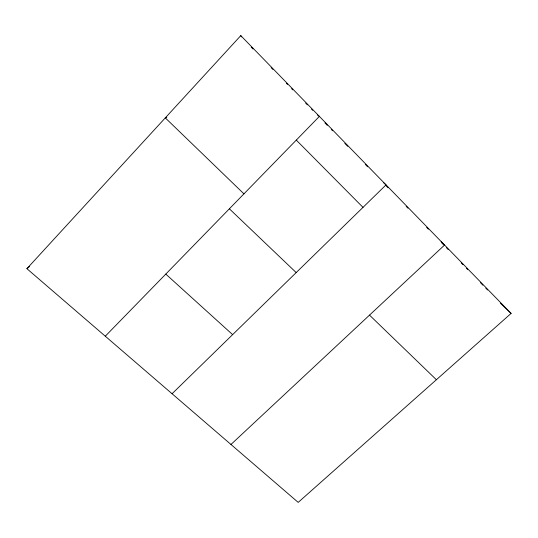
<?xml version="1.0" encoding="UTF-8"?>
<svg xmlns="http://www.w3.org/2000/svg" width="538" height="538" viewBox="0 0 538 538"><rect width="100%" height="100%" fill="white"/><g stroke="black" fill="none" stroke-linecap="round" stroke-linejoin="round"><path stroke-width="0.81" d="M26.9 268.677L240.789 35.616L511.1 313.412L298.193 502.384L26.9 268.677L29.503 266.559M105.287 336.203L319.39 116.39L317.44 114.991M172.073 393.735L386.042 184.884L383.574 182.705M230.97 444.475L444.576 245.039L441.147 241.851M166.814 117.23L165.294 117.876L243.943 193.848M165.778 274.091L232.624 334.629M229.37 208.811L296.189 272.584M500.468 303.237L511.1 313.412M369.512 315.127L436.392 379.727M296.297 140.102L363.002 207.372M251.233 47.176L252.988 48.978M271.132 67.62L272.887 69.429M286.351 83.255L287.521 84.459M291.616 88.669L292.786 89.873M305.665 103.101L307.42 104.903M311.515 109.113L312.692 110.317M324.965 122.933L327.306 125.334M331.395 129.537L332.565 130.741M344.838 143.35L347.763 146.349M365.295 164.366L367.636 166.767M385.746 185.375L388.086 187.775M406.197 206.384L407.952 208.186M426.641 227.392L428.396 229.195M441.853 243.015L443.608 244.824M446.54 247.83L448.295 249.639M461.194 262.887L462.956 264.696M466.473 268.307L467.643 269.511M480.542 282.759L482.882 285.174M485.814 288.18L487.569 289.989M240.789 35.616L241.508 36.907"/></g></svg>
